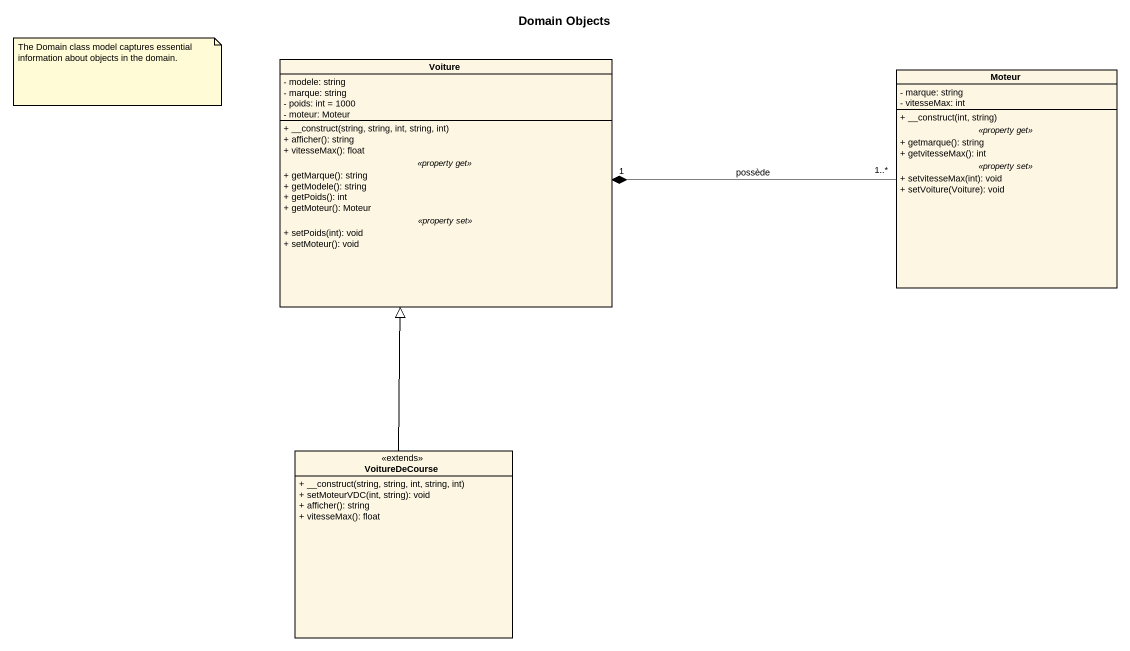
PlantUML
@startuml
title Domain Objects
hide circle
hide empty members
skinparam classAttributeIconSize 0
class Voiture {
  - modele: string
  - marque: string
  - poids: int = 1000
  - moteur: Moteur
  --
  + __construct(string, string, int, string, int)
  + afficher(): string
  + vitesseMax(): float
  .. <<property get>> ..
  + getMarque(): string
  + getModele(): string
  + getPoids(): int
  + getMoteur(): Moteur
  .. <<property set>> ..
  + setPoids(int): void
  + setMoteur(): void
}
class Moteur {
  - marque: string
  - vitesseMax: int
  --
  + __construct(int, string)
  .. <<property get>> ..
  + getmarque(): string
  + getvitesseMax(): int
  .. <<property set>> ..
  + setvitesseMax(int): void
  + setVoiture(Voiture): void
}
class VoitureDeCourse <<extends>> {
  + __construct(string, string, int, string, int)
  + setMoteurVDC(int, string): void
  + afficher(): string
  + vitesseMax(): float
}
Moteur "1..*" -left-* "1" Voiture : possède
VoitureDeCourse -up-|> Voiture
note as N1
  The Domain class model captures essential information about objects in the domain.
end note
@enduml
